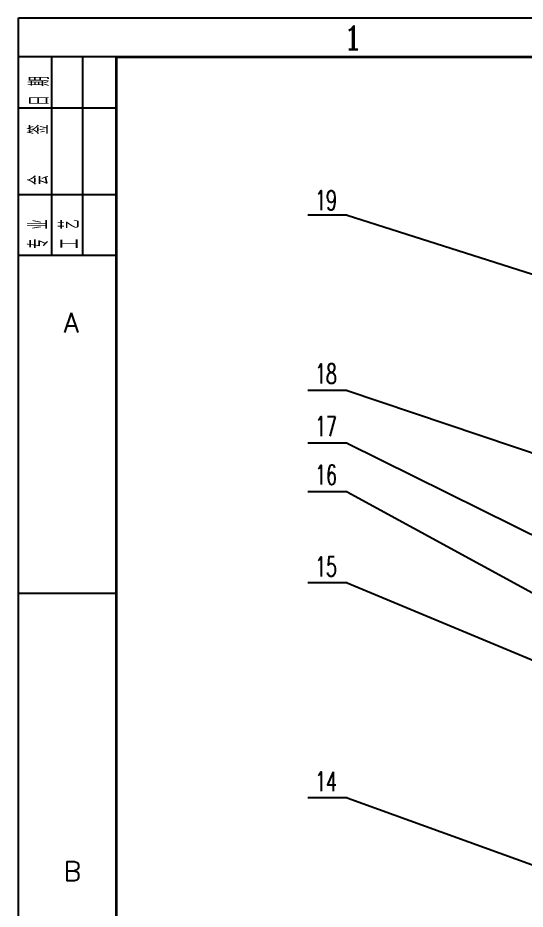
# Model space of a CAD drawing. Header units: millimetres. Extents: x 13249 to 19658, y -593 to 7817.
# Drawn here: x 13716 to 15011, y 5539 to 7817 of the extents above; entities that cross this region are included whole.
import ezdxf

# ---------------------------------------------------------------- set-up
doc = ezdxf.new("R2010")
doc.units = ezdxf.units.MM
doc.header["$LTSCALE"] = 7
doc.layers.add('035', color=7, linetype='Continuous')
doc.layers.add('尺寸线', color=3, linetype='Continuous')
doc.layers.add('粗实线', color=7, linetype='Continuous', lineweight=35)
doc.styles.add('HZ', font='romans.shx', dxfattribs={"width": 0.5, "bigfont": 'gbcbig.shx'})
doc.styles.add('ROMANC', font='ROMANC.shx', dxfattribs={"width": 0.7})
doc.styles.add('尺寸线', font='romans.shx', dxfattribs={"width": 0.65, "height": 22, "bigfont": 'gbcbig.shx'})
doc.styles.add('文字5', font='romans.shx', dxfattribs={"width": 0.65, "height": 50, "bigfont": 'gbcbig.shx'})

msp = doc.modelspace()

# ---------------------------------------------------------------- linework, layer by layer
for p, q in [((13717.7225, 7816.6013), (19657.7225, 7816.6013)), ((13717.7225, -593.3987), (13717.7225, 7816.6013)), ((13967.7162, 7716.6038), (13717.7225, 7716.6038)), ((13802.6966, 7716.2456), (13802.6966, 7209.6713)), ((13881.7969, 7716.6038), (13881.7969, 7209.6713)), ((13716.4053, 7586.9075), (13967.7162, 7586.9075)), ((13716.4053, 7364.7935), (13967.7162, 7364.7935)), ((13720.0007, 7210.3063), (13967.7162, 7210.3063))]:
    msp.add_line(p, q)
at = {"layer": '035'}
msp.add_line((13967.7162, 6345.8014), (13717.7225, 6345.8014), dxfattribs=at)
at = {"layer": '尺寸线'}
for p, q in [((14556.7105, 7312.445), (14456.7105, 7312.445)), ((14556.7105, 6863.9297), (14456.7105, 6863.9297)), ((14556.7105, 6729.7454), (14456.7105, 6729.7454)), ((14556.7105, 6605.6508), (14456.7105, 6605.6508)), ((14556.7105, 6372.5641), (14456.7105, 6372.5641)), ((14556.7105, 5823.3146), (14456.7105, 5823.3146))]:
    msp.add_line(p, q, dxfattribs=at)
at = {"layer": '尺寸线', "ltscale": 3}
for p, q in [((14556.7105, 7312.445), (15809.7285, 6913.6957)), ((14556.7105, 6863.9297), (15813.5244, 6441.2179)), ((14556.7105, 6729.7454), (15905.1789, 6060.3584)), ((14556.7105, 6605.6508), (15699.6787, 5980.8413)), ((14556.7105, 6372.5641), (15424.4907, 6011.125)), ((14556.7105, 5823.3146), (15141.7124, 5611.0899))]:
    msp.add_line(p, q, dxfattribs=at)
at = {"layer": '粗实线'}
for q in [(19557.7225, 7716.6013), (13967.7225, -493.3987)]:
    msp.add_line((13967.7225, 7716.6013), q, dxfattribs=at)

# ---------------------------------------------------------------- texts
at = {"color": 7, "linetype": 'Continuous', "style": 'HZ', "width": 0.7}
for s, p in [('日 期', (13796.1202, 7592.6182)), ('会    签', (13794.3658, 7389.5569)), ('专 业', (13794.3658, 7226.8456)), ('工 艺', (13873.4662, 7226.8456))]:
    msp.add_text(s, height=49.99875, rotation=90, dxfattribs=at).set_placement(p)
at = {"style": '文字5'}
for s, p in [('A', (13833.002, 7012.4277)), ('B', (13833.002, 5610.7628))]:
    msp.add_text(s, height=50, dxfattribs=at).set_placement(p)
at = {"layer": '035', "style": 'ROMANC'}
msp.add_text('1', height=59.9985, dxfattribs=at).set_placement((14545.9807, 7735.5248))
at = {"layer": '尺寸线', "char_height": 50, "width": 73.479516, "attachment_point": 1, "style": '尺寸线'}
for s, insert in [('{\\C7;19}', (14475.1798, 7375.363)), ('{\\C7;18}', (14475.1798, 6932.0051)), ('{\\C7;17}', (14475.1798, 6797.8208)), ('{\\C7;16}', (14475.1798, 6673.7262)), ('{\\C7;15}', (14475.1798, 6439.1731)), ('{\\C7;14}', (14475.1798, 5889.9235))]:
    msp.add_mtext(s, dxfattribs=dict(at, insert=insert))

doc.saveas('drawing.dxf')
